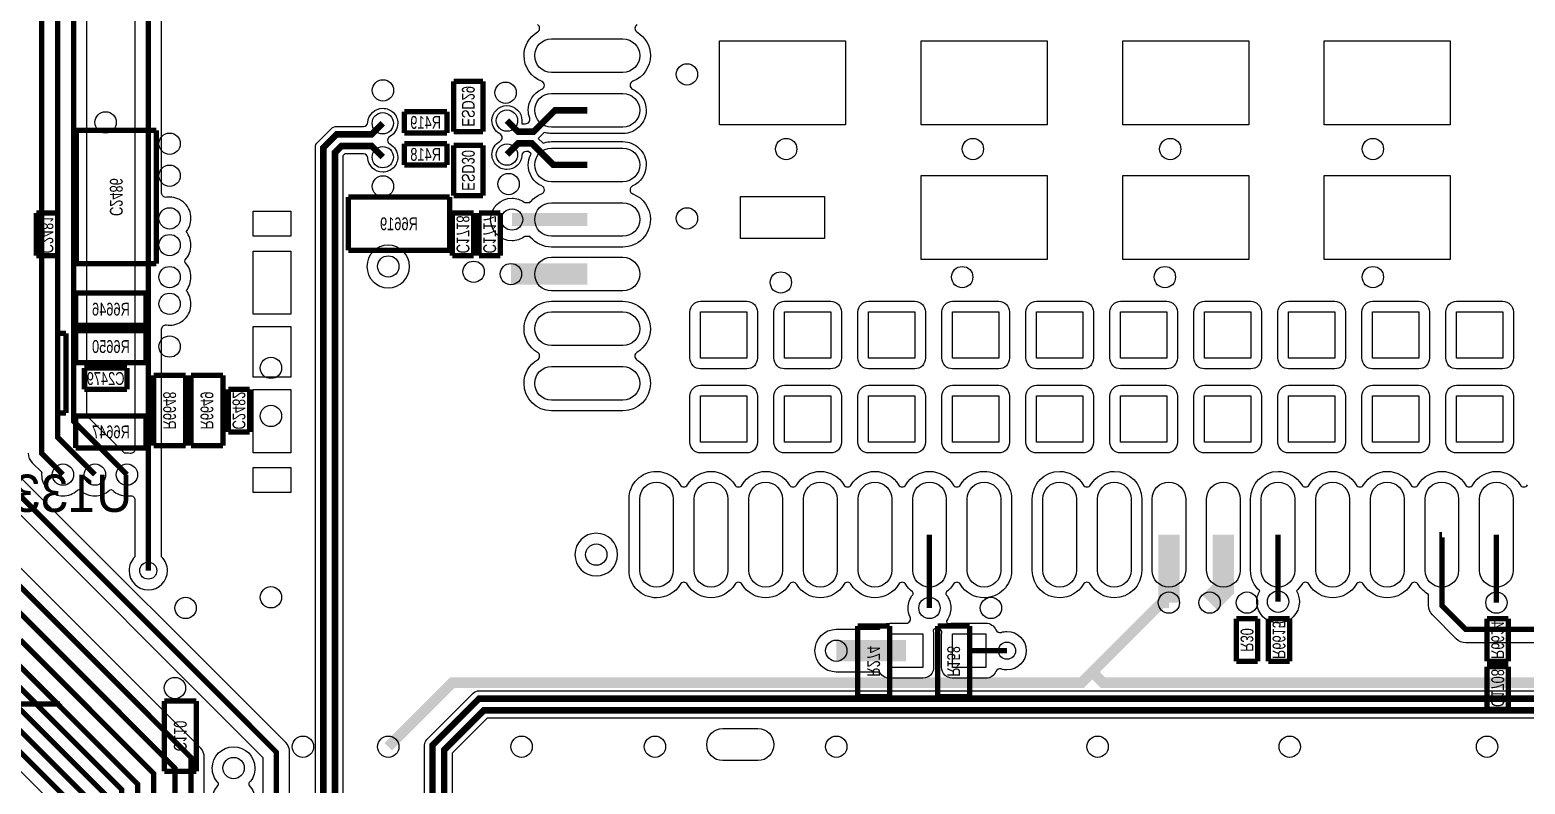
# Model space of a CAD drawing. Extents: x 208 to 378, y -7 to 113.
# Drawn here: x 278.49 to 314.09, y 60.45 to 78.4 of the extents above; entities that cross this region are included whole.
import ezdxf
from ezdxf.enums import TextEntityAlignment as Align

# ---------------------------------------------------------------- set-up
doc = ezdxf.new("R2010")
doc.units = 0
for name, color, linetype in [('ET_TOP', 80, 'CONTINUOUS'), ('PG_SILKSCREEN_BOTTOM', 142, 'CONTINUOUS'), ('PIN_TOP', 141, 'CONTINUOUS'), ('RD_ASSEMBLY_BOTTOM', 212, 'CONTINUOUS'), ('RD_SILKSCREEN_BOTTOM', 33, 'CONTINUOUS'), ('VC_TOP', 43, 'CONTINUOUS')]:
    doc.layers.add(name, color=color, linetype=linetype)

msp = doc.modelspace()

# ---------------------------------------------------------------- linework, layer by layer
at = {"layer": 'ET_TOP'}
for points, const_width in [([(281.305, 65.532), (281.305, 78.994), (282.575, 80.264), (282.575, 88.265)], 0.127), ([(279.273, 67.818), (278.765, 68.326), (278.765, 79.4766), (273.6596, 84.582), (268.732, 84.582), (267.6652, 83.5152), (265.3792, 83.5152), (264.668, 82.804), (264.668, 78.2828), (261.747, 75.3618), (261.747, 72.898), (258.854702, 70.005448), (258.854702, 69.710046)], 0.127), ([(277.749, 79.121), (277.749, 67.818), (284.353, 61.214), (284.353, 54.568344), (290.280344, 48.641), (294.64, 48.641), (299.974, 43.307), (299.974, 35.687), (298.958, 34.671)], 0.127), ([(289.845496, 76.242926), (290.11118, 75.977242), (290.480242, 75.977242), (290.991798, 76.488798), (291.756846, 76.488798)], 0.15494), ([(286.832294, 53.273706), (287.20796, 53.273706), (287.3629, 53.428646), (287.3629, 54.648354), (285.47314, 56.53786), (285.47314, 75.597512), (285.790132, 75.914758), (286.624014, 75.914758), (286.889698, 76.180188)], 0.15494), ([(287.806892, 55.85206), (288.072576, 56.117744), (288.072576, 61.377576), (289.179, 62.484), (323.342, 62.484), (325.374, 64.516), (325.374, 73.903332), (324.739, 74.538332), (324.739, 75.629008), (325.055992, 75.946), (325.580502, 75.946), (325.814944, 76.180188)], 0.15494), ([(287.40354, 52.70246), (287.40354, 53.077872), (287.63976, 53.314092), (287.63976, 54.762908), (285.75, 56.652668), (285.75, 75.482958), (285.90494, 75.637898), (286.624014, 75.637898), (286.889698, 75.372214)], 0.15494), ([(325.814944, 75.372214), (325.518018, 75.66914), (325.1708, 75.66914), (325.01586, 75.5142), (325.01586, 74.65314), (325.65086, 74.01814), (325.65086, 64.401192), (323.456808, 62.20714), (289.293808, 62.20714), (288.349436, 61.262768), (288.349436, 56.117744), (288.614866, 55.85206)], 0.15494), ([(289.845496, 75.434698), (290.11118, 75.700382), (290.440618, 75.700382), (290.952174, 75.188826), (291.756846, 75.188826)], 0.15494), ([(323.723, 75.184), (323.723, 75.057), (324.993, 73.787), (324.993, 64.897), (322.961, 62.865), (304.038, 62.865), (303.784, 63.119)], 0.254), ([(265.9888, 74.803), (266.4968, 74.295), (268.224, 74.295), (268.478, 74.041), (268.478, 73.025), (281.051, 60.452), (281.051, 55.245254), (289.179254, 47.117), (293.74846, 47.117), (298.323, 42.54246), (298.323, 33.782), (298.831, 33.274), (298.831, 30.988), (300.736, 29.083), (300.863, 29.083)], 0.127), ([(301.117, 28.321), (300.863, 28.321), (298.577, 30.607), (298.577, 33.147), (298.00042, 33.72358), (298.00042, 42.427144), (297.942, 42.485564), (297.942, 42.486072), (293.565072, 46.863), (289.073844, 46.863), (280.797, 55.139844), (280.797, 55.140098), (280.67, 55.267098), (280.67, 60.325), (267.716, 73.279), (266.573, 73.279), (266.065, 73.787), (265.9888, 73.787)], 0.127), ([(291.756846, 73.888854), (289.966146, 73.888854)], 0.3048), ([(265.9888, 72.771), (266.4968, 72.263), (268.224, 72.263), (280.289, 60.198), (280.289, 55.288688), (280.543, 55.034688), (280.543, 55.034434), (288.968434, 46.609), (293.459662, 46.609), (297.688, 42.380662), (297.688, 33.655), (298.323, 33.02), (298.323, 30.353), (301.1805, 27.4955), (301.3075, 27.4955)], 0.127), ([(289.941, 72.588882), (291.756846, 72.588882)], 0.508), ([(304.673, 25.4762), (303.6062, 26.543), (301.625, 26.543), (298.069, 30.099), (298.069, 32.766), (297.434, 33.401), (297.434, 42.275252), (293.354252, 46.355), (288.863024, 46.355), (280.289, 54.929024), (280.289, 54.929278), (279.908, 55.310278), (279.908, 60.071), (269.24, 70.739), (268.224, 70.739), (267.716, 71.247), (266.573, 71.247), (266.065, 71.755), (265.9888, 71.755)], 0.127), ([(265.9888, 70.739), (266.4968, 70.231), (269.24, 70.231), (279.527, 59.944), (279.527, 55.245), (288.671, 46.101), (293.248842, 46.101), (297.18, 42.169842), (297.18, 33.274), (297.815, 32.639), (297.815, 29.845), (301.498, 26.162), (301.7012, 26.162), (302.387, 25.4762)], 0.127), ([(272.415, 70.358), (281.94, 60.833), (281.94, 55.88), (289.941, 47.879), (294.259, 47.879), (299.339, 42.799), (299.339, 36.576), (298.958, 36.195)], 0.127), ([(273.431, 69.977), (282.321, 61.087), (282.321, 56.007), (290.068, 48.26), (294.386, 48.26), (299.593, 43.053), (299.593, 36.068), (298.958, 35.433)], 0.127), ([(305.606704, 66.388742), (305.606704, 64.77)], 0.508), ([(306.906676, 66.388742), (306.906676, 65.098676), (306.578, 64.77)], 0.508), ([(299.90669, 66.388742), (299.90669, 64.643)], 0.127), ([(308.206648, 66.388742), (308.206648, 64.792352)], 0.127), ([(315.468, 64.77), (314.833, 64.135), (312.674, 64.135), (312.106564, 64.702436), (312.106564, 66.388742), (312.106818, 66.388742)], 0.127), ([(313.40679, 66.388742), (313.40679, 64.77)], 0.127), ([(303.784, 63.119), (305.435, 64.77), (305.606704, 64.77)], 0.254), ([(278.257, 63.881), (281.432, 60.706), (281.432, 55.626), (283.591, 53.467)], 0.127), ([(299.350938, 63.627), (297.688, 63.627)], 0.508), ([(300.851062, 63.627), (301.752, 63.627)], 0.127), ([(303.784, 63.119), (303.53, 62.865), (288.544, 62.865), (287.02, 61.341)], 0.254)]:
    msp.add_lwpolyline(points, dxfattribs=dict(at, const_width=const_width))
for points, format in [([(280.797, 67.818, 0.127, 0.127, 0), (279.527, 69.088, 0.127, 0.127, 0), (279.527, 82.042, 0.127, 0.127, 0), (275.4376, 86.1314, 0.127, 0.127, 0), (267.97, 86.1314, 0.127, 0.127, 0), (267.093446, 85.254846, 0.127, 0.127, 0), (261.709154, 85.254846, 0.127, 0.127, 0), (259.715, 83.260692, 0.127, 0.127, 0), (259.715, 78.486, 0.127, 0.127, 0), (258.826, 77.597, 0.127, 0.127, 0), (258.826, 74.041, 0.127, 0.127, 0), (255.778, 70.993, 0.127, 0.127, 0), (255.778, 70.739, 0.1016, 0.1016, 0), (255.604518, 70.565518, 0.1016, 0.1016, 0), (255.604518, 69.06006, 0.1016, 0.1016, 0)], "xyseb"), ([(256.90449, 69.06006, 0.1016, 0.1016, 0), (256.90449, 69.07149, 0.1016, 0.1016, 0), (257.175, 69.342, 0.1016, 0.1016, 0), (257.175, 70.485, 0.1016, 0.1016, 0), (257.429, 70.739, 0.127, 0.127, 0), (260.1976, 73.5076, 0.127, 0.127, 0), (260.1976, 75.987656, 0.127, 0.127, 0), (262.128, 77.918056, 0.127, 0.127, 0), (262.128, 82.971894, 0.127, 0.127, 0), (263.313926, 84.15782, 0.127, 0.127, 0), (267.36802, 84.15782, 0.127, 0.127, 0), (268.478, 85.2678, 0.127, 0.127, 0), (274.2692, 85.2678, 0.127, 0.127, 0), (279.146, 80.391, 0.127, 0.127, 0), (279.146, 68.707, 0.127, 0.127, 0), (280.035, 67.818, 0.127, 0.127, 0)], "xyseb"), ([(280.986992, 78.994), (280.986992, 68.421504, -0.457333), (280.87066, 68.321174, 0.036356), (280.797, 68.326508, 0.01637), (280.763726, 68.325492), (280.740612, 68.323968), (279.845008, 69.219572), (279.845008, 82.042, 0.198912)], "xyb"), ([(278.446992, 68.326, 0.198912), (278.54021, 68.10121), (278.767032, 67.874388), (278.765508, 67.851274, 0.01637), (278.764492, 67.818, 0.414214), (279.273, 67.309492), (279.273254, 67.309492, 0.189436), (279.619456, 67.445636), (279.654, 67.459352), (279.688544, 67.445636, 0.189566), (280.035, 67.309492, 0.189566), (280.381456, 67.445636), (280.416, 67.459352), (280.450544, 67.445636, 0.189566), (280.797, 67.309492, 0.036356), (280.87066, 67.314826, -0.457333), (280.986992, 67.214496), (280.986992, 65.861438, 0.203215), (280.847292, 65.532508), (280.847292, 65.532, 1), (281.762708, 65.532), (281.762708, 65.532508, 0.203215), (281.623008, 65.861438), (281.623008, 71.278496, -0.457333), (281.73934, 71.378826, 0.036105), (281.812492, 71.373492), (281.813, 71.373492, 0.414214), (282.321508, 71.882, 0.170129), (282.210256, 72.1995, 0.170129), (282.321508, 72.517), (282.321508, 72.517254, 0.189436), (282.185364, 72.863456), (282.171648, 72.898), (282.185364, 72.932544, 0.189436), (282.321508, 73.278746), (282.321508, 73.279, 0.170129), (282.210256, 73.5965, 0.170129), (282.321508, 73.914, 0.414214), (281.813, 74.422508), (281.812492, 74.422508, 0.036105), (281.73934, 74.417174, -0.457333), (281.623008, 74.517504), (281.623008, 78.862428)], "xyb"), ([(292.940994, 78.526132, 0.569366), (292.940994, 78.35138, -0.264705), (293.261288, 77.78877, -0.309805), (292.84295, 77.178408, 0.663829), (292.837108, 76.99121, -0.293209), (293.159688, 76.488798, -0.414214), (292.60673, 75.93584), (290.906962, 75.93584, -0.066216), (290.762436, 75.955144), (290.733988, 75.962764), (290.590224, 75.819), (290.704778, 75.704446), (290.734496, 75.714098, -0.079478), (290.906962, 75.741784), (292.60673, 75.741784, -0.414214), (293.159688, 75.188826, -0.293209), (292.837108, 74.686414, 0.663829), (292.84295, 74.499216, -0.309805), (293.261288, 73.888854, -0.414214), (292.60673, 73.234296), (290.906962, 73.234296, -0.21962), (290.408868, 73.464166), (290.393882, 73.4822), (290.271708, 73.4822), (290.2585, 73.472802, -0.154356), (289.966146, 73.380346, -1), (289.966146, 74.397362, -0.154356), (290.2585, 74.304906), (290.271708, 74.295508), (290.393882, 74.295508), (290.408868, 74.313542, -0.124523), (290.670742, 74.499216, 0.663829), (290.676584, 74.686414, -0.293209), (290.354004, 75.188826, -0.108631), (290.405058, 75.420728), (290.420044, 75.452986), (290.362132, 75.510644), (290.302442, 75.510644, 0.397565), (290.201096, 75.414886, -0.397967), (289.845496, 75.07859, -0.414214), (289.489388, 75.434698, -0.277368), (289.678364, 75.74915, 0.600316), (289.678364, 75.928474, -0.277368), (289.489388, 76.242926, -1), (290.201604, 76.242926, -0.015528), (290.200842, 76.220828), (290.200842, 76.16698), (290.290758, 76.16698, 0.518481), (290.386516, 76.302616, -0.086099), (290.354004, 76.488798, -0.293209), (290.676584, 76.99121, 0.663829), (290.670742, 77.178408, -0.309805), (290.252404, 77.78877, -0.264705), (290.572698, 78.35138, 0.569366), (290.572698, 78.526132, -0.5693)], "xyb"), ([(285.283656, 56.537352), (285.283656, 75.59802, -0.198216), (285.339028, 75.731624), (285.65602, 76.04887, -0.19916), (285.790132, 76.104496), (286.432752, 76.104496, 0.397591), (286.534098, 76.200254, -0.397749), (286.889698, 76.536296, -0.414214), (287.245806, 76.180188, -0.27724), (287.057084, 75.86599, 0.600806), (287.057084, 75.686412, -0.27724), (287.245806, 75.372214, -0.414214), (286.889698, 75.016106, -0.397967), (286.534098, 75.352402, 0.397565), (286.432752, 75.44816), (285.983426, 75.44816), (285.939484, 75.404472), (285.939484, 56.731154)], "xyb"), ([(269.108428, 69.912992), (279.208992, 59.812428), (279.208992, 55.245, 0.198912), (279.30221, 55.02021), (288.44621, 45.87621, 0.198912), (288.671, 45.782992), (293.11727, 45.782992), (296.861992, 42.03827), (296.861992, 33.274, 0.198912)], "xyb"), ([(277.52421, 67.59321), (284.034992, 61.082428), (284.034992, 54.987698, -0.667461), (283.861764, 54.915816), (282.639008, 56.138572), (282.639008, 61.087, 0.198912), (282.54579, 61.31179), (273.888962, 69.968364)], "xyb"), ([(300.292008, 35.687), (300.292008, 43.307, 0.198912), (300.19879, 43.53179), (294.86479, 48.86579, 0.198912), (294.64, 48.959008), (290.411916, 48.959008), (284.671008, 54.699916), (284.671008, 61.214, 0.198912), (284.57779, 61.43879), (278.067008, 67.949572)], "xyb"), ([(314.833, 63.816992), (312.674, 63.816992, -0.198912), (312.44921, 63.91021), (311.881774, 64.477646, -0.198912), (311.788556, 64.702436), (311.788556, 64.96685, -0.132514), (311.544208, 65.204594, 0.569366), (311.369456, 65.204594, -0.5693), (310.244236, 65.204594, 0.569366), (310.069484, 65.204594, -0.264705), (309.506874, 64.8843, -0.264784), (308.94401, 65.204848, 0.568718), (308.769512, 65.204848, -0.076061), (308.643782, 65.05194, -0.134777), (308.715156, 64.792352, -1), (307.69814, 64.792352, -0.134777), (307.769514, 65.05194, -0.212897), (307.552344, 65.538858), (307.552344, 67.239134, -0.4141), (308.206648, 67.893184, -0.264784), (308.769512, 67.572636, 0.568718), (308.94401, 67.572636, -0.264784), (309.506874, 67.893184, -0.264705), (310.069484, 67.57289, 0.569366), (310.244236, 67.57289, -0.5693), (311.369456, 67.57289, 0.569366), (311.544208, 67.57289, -0.5693), (312.669428, 67.57289, 0.569366), (312.84418, 67.57289, -0.5693), (313.9694, 67.57289, 0.569366), (314.144152, 67.57289, -0.5693)], "xyb"), ([(323.457316, 62.017656), (289.372294, 62.017656), (288.53892, 61.184282), (288.53892, 56.309006, 0.397819), (288.634932, 56.20766, -0.397749), (288.970974, 55.85206, -0.414214), (288.614866, 55.495952, -0.27724), (288.300668, 55.684674, 0.600806), (288.12109, 55.684674, -0.27724), (287.806892, 55.495952, -0.414214), (287.450784, 55.85206, -0.397967), (287.78708, 56.20766, 0.397794), (287.883092, 56.309006), (287.883092, 61.378084, -0.198216), (287.938464, 61.511688), (289.044888, 62.618112, -0.198216), (289.178492, 62.673484), (323.263514, 62.673484)], "xyb")]:
    msp.add_lwpolyline(points, format=format, dxfattribs=at)
for points in [[(287.528508, 72.771, 1), (286.511492, 72.771, 1)], [(292.60673, 69.33438), (290.906454, 69.33438, -0.4141), (290.252404, 69.988684, -0.264784), (290.572952, 70.551548, 0.568718), (290.572952, 70.726046, -0.264784), (290.252404, 71.28891, -0.414214), (290.906962, 71.943468), (292.60673, 71.943468, -0.414214), (293.261288, 71.28891, -0.264784), (292.94074, 70.726046, 0.568718), (292.94074, 70.551548, -0.264784), (293.261288, 69.988684, -0.4141)], [(294.202358, 70.588632), (294.202358, 71.68896, -0.413921), (294.456612, 71.943214), (295.55694, 71.943214, -0.413921), (295.811194, 71.68896), (295.811194, 70.588632, -0.413921), (295.55694, 70.334378), (294.456612, 70.334378, -0.413921)], [(296.202354, 70.588632), (296.202354, 71.68896, -0.413921), (296.456608, 71.943214), (297.556936, 71.943214, -0.413921), (297.81119, 71.68896), (297.81119, 70.588632, -0.413921), (297.556936, 70.334378), (296.456608, 70.334378, -0.413921)], [(298.20235, 70.588632), (298.20235, 71.68896, -0.413921), (298.456604, 71.943214), (299.556932, 71.943214, -0.413921), (299.811186, 71.68896), (299.811186, 70.588632, -0.413921), (299.556932, 70.334378), (298.456604, 70.334378, -0.413921)], [(300.202346, 70.588632), (300.202346, 71.68896, -0.413921), (300.4566, 71.943214), (301.556928, 71.943214, -0.413921), (301.811182, 71.68896), (301.811182, 70.588632, -0.413921), (301.556928, 70.334378), (300.4566, 70.334378, -0.413921)], [(302.202342, 70.588632), (302.202342, 71.68896, -0.413921), (302.456596, 71.943214), (303.556924, 71.943214, -0.413921), (303.811178, 71.68896), (303.811178, 70.588632, -0.413921), (303.556924, 70.334378), (302.456596, 70.334378, -0.413921)], [(304.202338, 70.588632), (304.202338, 71.68896, -0.413921), (304.456592, 71.943214), (305.55692, 71.943214, -0.413921), (305.811174, 71.68896), (305.811174, 70.588632, -0.413921), (305.55692, 70.334378), (304.456592, 70.334378, -0.413921)], [(306.202334, 70.588632), (306.202334, 71.68896, -0.413921), (306.456588, 71.943214), (307.556916, 71.943214, -0.413921), (307.81117, 71.68896), (307.81117, 70.588632, -0.413921), (307.556916, 70.334378), (306.456588, 70.334378, -0.413921)], [(308.20233, 70.588632), (308.20233, 71.68896, -0.413921), (308.456584, 71.943214), (309.556912, 71.943214, -0.413921), (309.811166, 71.68896), (309.811166, 70.588632, -0.413921), (309.556912, 70.334378), (308.456584, 70.334378, -0.413921)], [(310.202326, 70.588632), (310.202326, 71.68896, -0.413921), (310.45658, 71.943214), (311.556908, 71.943214, -0.413921), (311.811162, 71.68896), (311.811162, 70.588632, -0.413921), (311.556908, 70.334378), (310.45658, 70.334378, -0.413921)], [(312.202322, 70.588632), (312.202322, 71.68896, -0.413921), (312.456576, 71.943214), (313.556904, 71.943214, -0.413921), (313.811158, 71.68896), (313.811158, 70.588632, -0.413921), (313.556904, 70.334378), (312.456576, 70.334378, -0.413921)], [(294.202358, 68.588636), (294.202358, 69.688964, -0.413921), (294.456612, 69.943218), (295.55694, 69.943218, -0.413921), (295.811194, 69.688964), (295.811194, 68.588636, -0.413921), (295.55694, 68.334382), (294.456612, 68.334382, -0.413921)], [(296.202354, 68.588636), (296.202354, 69.688964, -0.413921), (296.456608, 69.943218), (297.556936, 69.943218, -0.413921), (297.81119, 69.688964), (297.81119, 68.588636, -0.413921), (297.556936, 68.334382), (296.456608, 68.334382, -0.413921)], [(298.20235, 68.588636), (298.20235, 69.688964, -0.413921), (298.456604, 69.943218), (299.556932, 69.943218, -0.413921), (299.811186, 69.688964), (299.811186, 68.588636, -0.413921), (299.556932, 68.334382), (298.456604, 68.334382, -0.413921)], [(300.202346, 68.588636), (300.202346, 69.688964, -0.413921), (300.4566, 69.943218), (301.556928, 69.943218, -0.413921), (301.811182, 69.688964), (301.811182, 68.588636, -0.413921), (301.556928, 68.334382), (300.4566, 68.334382, -0.413921)], [(302.202342, 68.588636), (302.202342, 69.688964, -0.413921), (302.456596, 69.943218), (303.556924, 69.943218, -0.413921), (303.811178, 69.688964), (303.811178, 68.588636, -0.413921), (303.556924, 68.334382), (302.456596, 68.334382, -0.413921)], [(304.202338, 68.588636), (304.202338, 69.688964, -0.413921), (304.456592, 69.943218), (305.55692, 69.943218, -0.413921), (305.811174, 69.688964), (305.811174, 68.588636, -0.413921), (305.55692, 68.334382), (304.456592, 68.334382, -0.413921)], [(306.202334, 68.588636), (306.202334, 69.688964, -0.413921), (306.456588, 69.943218), (307.556916, 69.943218, -0.413921), (307.81117, 69.688964), (307.81117, 68.588636, -0.413921), (307.556916, 68.334382), (306.456588, 68.334382, -0.413921)], [(308.20233, 68.588636), (308.20233, 69.688964, -0.413921), (308.456584, 69.943218), (309.556912, 69.943218, -0.413921), (309.811166, 69.688964), (309.811166, 68.588636, -0.413921), (309.556912, 68.334382), (308.456584, 68.334382, -0.413921)], [(310.202326, 68.588636), (310.202326, 69.688964, -0.413921), (310.45658, 69.943218), (311.556908, 69.943218, -0.413921), (311.811162, 69.688964), (311.811162, 68.588636, -0.413921), (311.556908, 68.334382), (310.45658, 68.334382, -0.413921)], [(312.202322, 68.588636), (312.202322, 69.688964, -0.413921), (312.456576, 69.943218), (313.556904, 69.943218, -0.413921), (313.811158, 69.688964), (313.811158, 68.588636, -0.413921), (313.556904, 68.334382), (312.456576, 68.334382, -0.413921)], [(301.251112, 62.972696), (300.450504, 62.972696, -0.413921), (300.196504, 63.22695), (300.196504, 64.02705, -0.025521), (300.198028, 64.052958, 0.54326), (300.065186, 64.159892, -0.015889), (300.034198, 64.150748, 0.411594), (299.997622, 64.08928, -0.061869), (300.005496, 64.02705), (300.005496, 63.22695, -0.413921), (299.750988, 62.972696), (298.950634, 62.972696, -0.261122), (298.733718, 63.094362), (298.718986, 63.118492), (297.688, 63.118492, -1), (297.688, 64.135508), (298.718986, 64.135508), (298.733718, 64.159638, -0.261122), (298.950634, 64.281304), (299.354748, 64.281304, 0.550203), (299.446696, 64.426338, -0.110493), (299.398182, 64.643, -0.167624), (299.506386, 64.95669, 0.410251), (299.498258, 65.027556, -0.090417), (299.34408, 65.204594, 0.569366), (299.169328, 65.204594, -0.5693), (298.044108, 65.204594, 0.569366), (297.869356, 65.204594, -0.5693), (296.744136, 65.204594, 0.569366), (296.569384, 65.204594, -0.5693), (295.444164, 65.204594, 0.569366), (295.269412, 65.204594, -0.5693), (294.144192, 65.204594, 0.569366), (293.96944, 65.204594, -0.264705), (293.40683, 64.8843, -0.414214), (292.752272, 65.538858), (292.752272, 67.238626, -0.414214), (293.40683, 67.893184, -0.264705), (293.96944, 67.57289, 0.569366), (294.144192, 67.57289, -0.5693), (295.269412, 67.57289, 0.569366), (295.444164, 67.57289, -0.5693), (296.569384, 67.57289, 0.569366), (296.744136, 67.57289, -0.5693), (297.869356, 67.57289, 0.569366), (298.044108, 67.57289, -0.5693), (299.169328, 67.57289, 0.569366), (299.34408, 67.57289, -0.5693), (300.4693, 67.57289, 0.569366), (300.644052, 67.57289, -0.264705), (301.206662, 67.893184, -0.414214), (301.86122, 67.238626), (301.86122, 65.538858, -0.414214), (301.206662, 64.8843, -0.264705), (300.644052, 65.204594, 0.569366), (300.4693, 65.204594, -0.090417), (300.315122, 65.027556, 0.410251), (300.306994, 64.95669, -0.167624), (300.415198, 64.643, -0.155618), (300.321218, 64.348614, 0.714077), (300.377352, 64.270636, -0.073547), (300.451012, 64.281304), (301.251112, 64.281304, -0.306289), (301.487078, 64.121792, 0.393788), (301.612554, 64.062864, -0.077565), (301.752, 64.084708, -1), (301.752, 63.169292, -0.077565), (301.612554, 63.191136, 0.393788), (301.487078, 63.132208, -0.306289)], [(302.352456, 65.538858), (302.352456, 67.239134, -0.4141), (303.00676, 67.893184, -0.264705), (303.56937, 67.57289, 0.569366), (303.744122, 67.57289, -0.264705), (304.306732, 67.893184, -0.4141), (304.961036, 67.238626), (304.961036, 65.53835, -0.4141), (304.306732, 64.8843, -0.264705), (303.744122, 65.204594, 0.569366), (303.56937, 65.204594, -0.264705), (303.00676, 64.8843, -0.4141)], [(292.481508, 65.913, 1), (291.464492, 65.913, 1)], [(282.964636, 60.417456, 0.393482), (282.964636, 60.486544, -0.189436), (282.828492, 60.832746), (282.828492, 60.833, -1), (283.845508, 60.833), (283.845508, 60.832746, -0.189436), (283.709364, 60.486544, 0.393482), (283.709364, 60.417456, -0.189566), (283.845508, 60.071, -0.189566), (283.709364, 59.724544, 0.393482), (283.709364, 59.655456, -0.189566), (283.845508, 59.309, -0.189566), (283.709364, 58.962544, 0.393482), (283.709364, 58.893456, -0.189436), (283.845508, 58.547254), (283.845508, 58.547, -1), (282.828492, 58.547), (282.828492, 58.547254, -0.189436), (282.964636, 58.893456, 0.393482), (282.964636, 58.962544, -0.189566), (282.828492, 59.309, -0.189566), (282.964636, 59.655456, 0.393482), (282.964636, 59.724544, -0.189566), (282.828492, 60.071, -0.189566)]]:
    msp.add_lwpolyline(points, format="xyb", close=True, dxfattribs=at)
at = {"layer": 'PG_SILKSCREEN_BOTTOM', "const_width": 0.127}
for points in [[(288.574988, 75.981052), (288.574988, 77.180948)], [(288.574988, 77.180948), (289.275012, 77.180948)], [(289.275012, 77.180948), (289.275012, 75.981052)], [(287.401, 76.454), (287.401, 75.946)], [(288.417, 76.454), (287.401, 76.454)], [(288.417, 75.946), (288.417, 76.454)], [(279.5905, 76.0095), (281.4955, 76.0095)], [(279.5905, 72.8345), (279.5905, 76.0095)], [(281.4955, 76.0095), (281.4955, 72.8345)], [(287.401, 75.946), (288.417, 75.946)], [(289.275012, 75.981052), (288.574988, 75.981052)], [(287.401, 75.692), (287.401, 75.184)], [(288.417, 75.692), (287.401, 75.692)], [(288.417, 75.184), (288.417, 75.692)], [(288.574988, 75.656948), (289.275012, 75.656948)], [(288.574988, 74.457052), (288.574988, 75.656948)], [(289.275012, 75.656948), (289.275012, 74.457052)], [(287.401, 75.184), (288.417, 75.184)], [(286.0675, 74.422), (286.0675, 73.152)], [(288.4805, 74.422), (286.0675, 74.422)], [(288.4805, 73.152), (288.4805, 74.422)], [(289.275012, 74.457052), (288.574988, 74.457052)], [(278.638, 74.041), (278.638, 73.025)], [(279.146, 74.041), (278.638, 74.041)], [(279.146, 73.025), (279.146, 74.041)], [(289.052, 74.041), (288.544, 74.041)], [(288.544, 74.041), (288.544, 73.025)], [(289.052, 73.025), (289.052, 74.041)], [(289.687, 74.041), (289.179, 74.041)], [(289.179, 74.041), (289.179, 73.025)], [(289.687, 73.025), (289.687, 74.041)], [(278.638, 73.025), (279.146, 73.025)], [(286.0675, 73.152), (288.4805, 73.152)], [(288.544, 73.025), (289.052, 73.025)], [(289.179, 73.025), (289.687, 73.025)], [(281.4955, 72.8345), (279.5905, 72.8345)], [(279.5778, 72.136), (281.2542, 72.136)], [(279.5778, 71.374), (279.5778, 72.136)], [(281.2542, 72.136), (281.2542, 71.374)], [(279.348946, 71.18096), (279.149048, 71.18096)], [(279.348946, 69.28104), (279.348946, 71.18096)], [(281.2542, 71.374), (279.5778, 71.374)], [(279.5778, 71.247), (281.2542, 71.247)], [(279.5778, 70.485), (279.5778, 71.247)], [(281.2542, 71.247), (281.2542, 70.485)], [(281.2542, 70.485), (279.5778, 70.485)], [(279.781, 70.358), (279.781, 69.85)], [(280.797, 70.358), (279.781, 70.358)], [(280.797, 69.85), (280.797, 70.358)], [(281.432, 68.5038), (281.432, 70.1802)], [(281.432, 70.1802), (282.194, 70.1802)], [(282.194, 70.1802), (282.194, 68.5038)], [(282.321, 70.1802), (283.083, 70.1802)], [(282.321, 68.5038), (282.321, 70.1802)], [(283.083, 70.1802), (283.083, 68.5038)], [(279.781, 69.85), (280.797, 69.85)], [(283.718, 69.85), (283.21, 69.85)], [(283.21, 69.85), (283.21, 68.834)], [(283.718, 68.834), (283.718, 69.85)], [(279.149048, 69.28104), (279.348946, 69.28104)], [(279.5778, 69.215), (281.2542, 69.215)], [(279.5778, 68.453), (279.5778, 69.215)], [(281.2542, 69.215), (281.2542, 68.453)], [(283.21, 68.834), (283.718, 68.834)], [(281.2542, 68.453), (279.5778, 68.453)], [(282.194, 68.5038), (281.432, 68.5038)], [(283.083, 68.5038), (282.321, 68.5038)], [(307.213, 64.389), (307.213, 63.373)], [(307.721, 64.389), (307.213, 64.389)], [(307.721, 63.373), (307.721, 64.389)], [(307.975, 64.389), (307.975, 63.373)], [(308.483, 64.389), (307.975, 64.389)], [(308.483, 63.373), (308.483, 64.389)], [(313.182, 64.389), (313.182, 63.373)], [(313.69, 64.389), (313.182, 64.389)], [(313.69, 63.373), (313.69, 64.389)], [(298.196, 62.5348), (298.196, 64.2112)], [(298.196, 64.2112), (298.958, 64.2112)], [(298.958, 64.2112), (298.958, 62.5348)], [(300.101, 62.5348), (300.101, 64.2112)], [(300.101, 64.2112), (300.863, 64.2112)], [(300.863, 64.2112), (300.863, 62.5348)], [(307.213, 63.373), (307.721, 63.373)], [(307.975, 63.373), (308.483, 63.373)], [(313.182, 63.373), (313.69, 63.373)], [(313.69, 63.246), (313.182, 63.246)], [(313.182, 63.246), (313.182, 62.23)], [(313.69, 62.23), (313.69, 63.246)], [(279.205944, 62.357), (274.006056, 62.357)], [(281.686, 60.7568), (281.686, 62.4332)], [(281.686, 62.4332), (282.448, 62.4332)], [(282.448, 62.4332), (282.448, 60.7568)], [(298.958, 62.5348), (298.196, 62.5348)], [(300.863, 62.5348), (300.101, 62.5348)], [(313.182, 62.23), (313.69, 62.23)], [(282.448, 60.7568), (281.686, 60.7568)]]:
    msp.add_lwpolyline(points, dxfattribs=at)
at = {"layer": 'PIN_TOP'}
for points in [[(290.906962, 78.18882), (292.60673, 78.18882, -1), (292.60673, 77.38872), (290.906962, 77.38872, -1)], [(290.906962, 76.888848), (292.60673, 76.888848, -1), (292.60673, 76.088748), (290.906962, 76.088748, -1)], [(290.906962, 75.588876), (292.60673, 75.588876, -1), (292.60673, 74.788776), (290.906962, 74.788776, -1)], [(290.906962, 74.288904), (292.60673, 74.288904, -1), (292.60673, 73.488804), (290.906962, 73.488804, -1)], [(290.906962, 72.988932), (292.60673, 72.988932, -1), (292.60673, 72.188832), (290.906962, 72.188832, -1)], [(290.906962, 71.68896), (292.60673, 71.68896, -1), (292.60673, 70.88886), (290.906962, 70.88886, -1)], [(290.906962, 70.388734), (292.60673, 70.388734, -1), (292.60673, 69.588634), (290.906962, 69.588634, -1)], [(293.80688, 67.238626), (293.80688, 65.538858, -1), (293.00678, 65.538858), (293.00678, 67.238626, -1)], [(295.106852, 67.238626), (295.106852, 65.538858, -1), (294.306752, 65.538858), (294.306752, 67.238626, -1)], [(296.406824, 67.238626), (296.406824, 65.538858, -1), (295.606724, 65.538858), (295.606724, 67.238626, -1)], [(297.706796, 67.238626), (297.706796, 65.538858, -1), (296.906696, 65.538858), (296.906696, 67.238626, -1)], [(299.006768, 67.238626), (299.006768, 65.538858, -1), (298.206668, 65.538858), (298.206668, 67.238626, -1)], [(300.30674, 67.238626), (300.30674, 65.538858, -1), (299.50664, 65.538858), (299.50664, 67.238626, -1)], [(301.606712, 67.238626), (301.606712, 65.538858, -1), (300.806612, 65.538858), (300.806612, 67.238626, -1)], [(303.40681, 67.238626), (303.40681, 65.538858, -1), (302.60671, 65.538858), (302.60671, 67.238626, -1)], [(304.706782, 67.238626), (304.706782, 65.538858, -1), (303.906682, 65.538858), (303.906682, 67.238626, -1)], [(306.006754, 67.238626), (306.006754, 65.538858, -1), (305.206654, 65.538858), (305.206654, 67.238626, -1)], [(307.306726, 67.238626), (307.306726, 65.538858, -1), (306.506626, 65.538858), (306.506626, 67.238626, -1)], [(308.606698, 67.238626), (308.606698, 65.538858, -1), (307.806598, 65.538858), (307.806598, 67.238626, -1)], [(309.906924, 67.238626), (309.906924, 65.538858, -1), (309.106824, 65.538858), (309.106824, 67.238626, -1)], [(311.206896, 67.238626), (311.206896, 65.538858, -1), (310.406796, 65.538858), (310.406796, 67.238626, -1)], [(312.506868, 67.238626), (312.506868, 65.538858, -1), (311.706768, 65.538858), (311.706768, 67.238626, -1)], [(313.80684, 67.238626), (313.80684, 65.538858, -1), (313.00674, 65.538858), (313.00674, 67.238626, -1)], [(294.983027, 61.7728), (295.820973, 61.7728, -1), (295.820973, 61.0108), (294.983027, 61.0108, -1)]]:
    msp.add_lwpolyline(points, format="xyb", close=True, dxfattribs=at)
for points in [[(297.906821, 76.138786), (294.906827, 76.138786), (294.906827, 78.138782), (297.906821, 78.138782)], [(302.706659, 76.138786), (299.706665, 76.138786), (299.706665, 78.138782), (302.706659, 78.138782)], [(307.506751, 76.138786), (304.506757, 76.138786), (304.506757, 78.138782), (307.506751, 78.138782)], [(312.306843, 76.138786), (309.306849, 76.138786), (309.306849, 78.138782), (312.306843, 78.138782)], [(302.706659, 72.93864), (299.706665, 72.93864), (299.706665, 74.938636), (302.706659, 74.938636)], [(307.506751, 72.93864), (304.506757, 72.93864), (304.506757, 74.938636), (307.506751, 74.938636)], [(312.306843, 72.93864), (309.306849, 72.93864), (309.306849, 74.938636), (312.306843, 74.938636)], [(297.406822, 73.438639), (295.406826, 73.438639), (295.406826, 74.438637), (297.406822, 74.438637)], [(283.801439, 74.089006), (284.701361, 74.089006), (284.701361, 73.489058), (283.801439, 73.489058)], [(283.801439, 73.139046), (284.701361, 73.139046), (284.701361, 71.638922), (283.801439, 71.638922)], [(295.556813, 70.588759), (294.456739, 70.588759), (294.456739, 71.688833), (295.556813, 71.688833)], [(297.556809, 70.588759), (296.456735, 70.588759), (296.456735, 71.688833), (297.556809, 71.688833)], [(299.556805, 70.588759), (298.456731, 70.588759), (298.456731, 71.688833), (299.556805, 71.688833)], [(301.556801, 70.588759), (300.456727, 70.588759), (300.456727, 71.688833), (301.556801, 71.688833)], [(303.556797, 70.588759), (302.456723, 70.588759), (302.456723, 71.688833), (303.556797, 71.688833)], [(305.556793, 70.588759), (304.456719, 70.588759), (304.456719, 71.688833), (305.556793, 71.688833)], [(307.556789, 70.588759), (306.456715, 70.588759), (306.456715, 71.688833), (307.556789, 71.688833)], [(309.556785, 70.588759), (308.456711, 70.588759), (308.456711, 71.688833), (309.556785, 71.688833)], [(311.556781, 70.588759), (310.456707, 70.588759), (310.456707, 71.688833), (311.556781, 71.688833)], [(313.556777, 70.588759), (312.456703, 70.588759), (312.456703, 71.688833), (313.556777, 71.688833)], [(283.801439, 71.338948), (284.701361, 71.338948), (284.701361, 70.139052), (283.801439, 70.139052)], [(283.801439, 69.839078), (284.701361, 69.839078), (284.701361, 68.338954), (283.801439, 68.338954)], [(295.556813, 68.588763), (294.456739, 68.588763), (294.456739, 69.688837), (295.556813, 69.688837)], [(297.556809, 68.588763), (296.456735, 68.588763), (296.456735, 69.688837), (297.556809, 69.688837)], [(299.556805, 68.588763), (298.456731, 68.588763), (298.456731, 69.688837), (299.556805, 69.688837)], [(301.556801, 68.588763), (300.456727, 68.588763), (300.456727, 69.688837), (301.556801, 69.688837)], [(303.556797, 68.588763), (302.456723, 68.588763), (302.456723, 69.688837), (303.556797, 69.688837)], [(305.556793, 68.588763), (304.456719, 68.588763), (304.456719, 69.688837), (305.556793, 69.688837)], [(307.556789, 68.588763), (306.456715, 68.588763), (306.456715, 69.688837), (307.556789, 69.688837)], [(309.556785, 68.588763), (308.456711, 68.588763), (308.456711, 69.688837), (309.556785, 69.688837)], [(311.556781, 68.588763), (310.456707, 68.588763), (310.456707, 69.688837), (311.556781, 69.688837)], [(313.556777, 68.588763), (312.456703, 68.588763), (312.456703, 69.688837), (313.556777, 69.688837)], [(283.801439, 67.988942), (284.701361, 67.988942), (284.701361, 67.388994), (283.801439, 67.388994)], [(299.750988, 64.02705), (299.750988, 63.22695), (298.950888, 63.22695), (298.950888, 64.02705)], [(301.251112, 64.02705), (301.251112, 63.22695), (300.451012, 63.22695), (300.451012, 64.02705)]]:
    msp.add_lwpolyline(points, close=True, dxfattribs=at)
at = {"layer": 'VC_TOP'}
for centre, radius in [((294.132, 77.343), 0.254), ((286.893, 76.962), 0.254), ((289.814, 76.90612), 0.254), ((280.289, 76.2), 0.254), ((286.889698, 76.180188), 0.254), ((289.845496, 76.242926), 0.254), ((281.813, 75.692), 0.254), ((286.889698, 75.372214), 0.254), ((289.845496, 75.434698), 0.254), ((296.4942, 75.565), 0.254), ((300.9392, 75.565), 0.254), ((305.6382, 75.565), 0.254), ((310.4642, 75.565), 0.254), ((281.813, 74.93), 0.254), ((286.893, 74.676), 0.254), ((289.88512, 74.73188), 0.254), ((281.813, 73.914), 0.254), ((289.966146, 73.888854), 0.254), ((294.132, 73.914), 0.254), ((281.813, 73.279), 0.254), ((287.02, 72.771), 0.254), ((281.813, 72.517), 0.254), ((289.052, 72.644), 0.254), ((289.941, 72.588882), 0.254), ((296.3672, 72.39), 0.254), ((300.6852, 72.517), 0.254), ((305.5112, 72.517), 0.254), ((310.4642, 72.517), 0.254), ((281.813, 71.882), 0.254), ((281.813, 70.866), 0.254), ((284.226, 70.358), 0.254), ((284.226, 69.215), 0.254), ((279.273, 67.818), 0.254), ((280.035, 67.818), 0.254), ((280.797, 67.818), 0.254), ((291.973, 65.913), 0.254), ((281.305, 65.532), 0.2032), ((282.194, 64.643), 0.254), ((284.226, 64.897), 0.254), ((299.90669, 64.643), 0.254), ((301.371, 64.643), 0.254), ((305.606704, 64.77), 0.254), ((306.578, 64.77), 0.254), ((307.467, 64.77), 0.254), ((308.206648, 64.792352), 0.254), ((313.40679, 64.77), 0.254), ((297.688, 63.627), 0.254), ((301.752, 63.627), 0.2032), ((281.94, 62.738), 0.254), ((284.988, 61.341), 0.254), ((287.02, 61.341), 0.254), ((290.195, 61.341), 0.254), ((293.37, 61.341), 0.254), ((297.688, 61.341), 0.254), ((303.911, 61.341), 0.254), ((308.483, 61.341), 0.254), ((313.182, 61.341), 0.254), ((283.337, 60.833), 0.254)]:
    msp.add_circle(centre, radius, dxfattribs=at)

# ---------------------------------------------------------------- texts
at = {"layer": 'RD_ASSEMBLY_BOTTOM', "text_generation_flag": 2, "width": 0.75}
for s, p in [('ESD29', (288.7726, 76.581)), ('ESD30', (288.7726, 75.057)), ('C2486', (280.3906, 74.422)), ('C2481', (278.7396, 73.533)), ('C1718', (288.6456, 73.533)), ('C1717', (289.2806, 73.533)), ('R6648', (281.6606, 69.342)), ('R6649', (282.5496, 69.342)), ('C2482', (283.3116, 69.342)), ('R30', (307.3146, 63.881)), ('R6615', (308.0766, 63.881)), ('R6614', (313.2836, 63.881)), ('R274', (298.4246, 63.373)), ('R158', (300.3296, 63.373)), ('C1708', (313.2836, 62.738)), ('C110', (281.9146, 61.595))]:
    msp.add_text(s, height=0.3048, rotation=270, dxfattribs=at).set_placement(p, align=Align.CENTER)
for s, p in [('R419', (287.909, 76.0476)), ('R418', (287.909, 75.2856)), ('R6619', (287.274, 73.6346)), ('R6646', (280.416, 71.6026)), ('R6650', (280.416, 70.7136)), ('C2479', (280.289, 69.9516)), ('R6647', (280.416, 68.6816))]:
    msp.add_text(s, height=0.3048, dxfattribs=at).set_placement(p, align=Align.CENTER)
at = {"layer": 'RD_SILKSCREEN_BOTTOM', "text_generation_flag": 2}
msp.add_text('U1330', height=0.889, dxfattribs=at).set_placement((280.924, 66.929))

doc.saveas('drawing.dxf')
